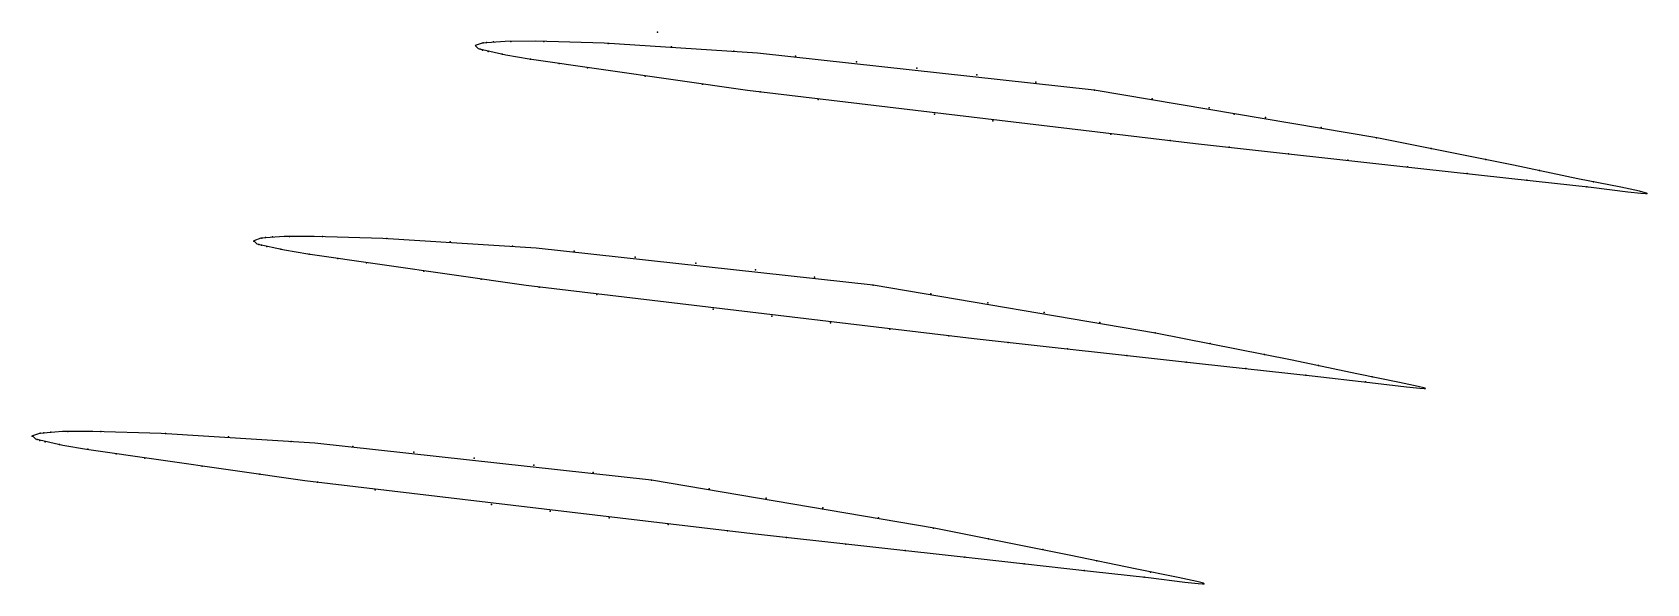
# Paper-space layout '_Dimetric' of a CAD drawing. Header units: millimetres. Extents: x 0 to 129, y -12 to 32.
import ezdxf

# ---------------------------------------------------------------- set-up
doc = ezdxf.new("R2010")
doc.units = ezdxf.units.MM
doc.header["$PDSIZE"] = -1

psp = doc.layouts.new('_Dimetric')

# ---------------------------------------------------------------- linework, layer by layer
at = {"color": 7, "linetype": 'Continuous', "flags": 128}
for points in [[(128.91, 19.39), (128.9, 19.41), (128.88, 19.42), (128.78, 19.45), (128.34, 19.56), (126.84, 19.88), (123.41, 20.57), (118.28, 21.65), (107.36, 23.82), (84.8, 27.65), (57.91, 30.61), (45.66, 31.4), (40.18, 31.55), (37.77, 31.54), (35.92, 31.4), (35.37, 31.21), (35.61, 30.96), (37.81, 30.47), (39.67, 30.15), (57.1, 27.64), (92.87, 23.39), (110.88, 21.39), (119.85, 20.4), (124.48, 19.88), (127.39, 19.53), (128.45, 19.41), (128.8, 19.39), (128.88, 19.39), (128.91, 19.39)], [(111.24, 3.8), (111.24, 3.81), (111.21, 3.83), (111.11, 3.86), (110.67, 3.97), (109.18, 4.29), (105.75, 4.98), (100.61, 6.06), (89.69, 8.23), (67.14, 12.06), (40.24, 15.02), (27.99, 15.8), (22.52, 15.96), (20.1, 15.94), (18.25, 15.81), (17.7, 15.61), (17.94, 15.37), (20.14, 14.88), (22.01, 14.56), (39.44, 12.05), (75.2, 7.8), (93.21, 5.8), (102.19, 4.81), (106.81, 4.29), (109.72, 3.93), (110.78, 3.82), (111.13, 3.8), (111.21, 3.8), (111.24, 3.8)], [(93.55, -11.79), (93.55, -11.77), (93.52, -11.76), (93.42, -11.73), (92.98, -11.62), (91.49, -11.3), (88.06, -10.61), (82.92, -9.53), (72, -7.36), (49.45, -3.53), (22.55, -0.57), (10.3, 0.21), (4.83, 0.37), (2.41, 0.36), (0.57, 0.22), (0.02, 0.03), (0.25, -0.22), (2.45, -0.71), (4.32, -1.03), (21.75, -3.54), (57.51, -7.79), (75.52, -9.79), (84.5, -10.78), (89.12, -11.3), (92.03, -11.66), (93.09, -11.77), (93.44, -11.79), (93.52, -11.79), (93.55, -11.79)]]:
    psp.add_lwpolyline(points, dxfattribs=at)
at = {"color": 7, "linetype": 'Continuous'}
for p in [(49.92, 32.27), (49.92, 32.27), (35.99, 31.41), (36.28, 31.45), (36.84, 31.5), (38.2, 31.54), (40.84, 31.54), (45.99, 31.38), (51.04, 31.11), (35.75, 30.91), (35.96, 30.84), (36.4, 30.73), (37.52, 30.52), (39.78, 30.13), (42.06, 29.77), (56.02, 30.76), (60.94, 30.36), (65.81, 29.9), (44.34, 29.43), (48.93, 28.77), (70.64, 29.41), (75.41, 28.87), (53.52, 28.13), (58.13, 27.51), (80.14, 28.28), (84.81, 27.65), (62.75, 26.9), (89.41, 26.96), (93.96, 26.23), (72.03, 25.73), (76.7, 25.18), (95.97, 25.73), (98.46, 25.46), (102.92, 24.66), (86.13, 24.13), (90.85, 23.61), (107.33, 23.83), (95.58, 23.09), (100.31, 22.56), (105.05, 22.04), (111.71, 22.98), (116.05, 22.11), (109.81, 21.51), (114.57, 20.98), (120.36, 21.22), (119.34, 20.45), (124.12, 19.92), (124.65, 20.32), (128.91, 19.39), (17.69, 15.59), (17.69, 15.59), (18.32, 15.82), (18.61, 15.86), (19.17, 15.91), (20.53, 15.95), (23.17, 15.95), (28.32, 15.79), (33.37, 15.52), (18.08, 15.31), (18.3, 15.25), (18.73, 15.14), (19.85, 14.93), (22.12, 14.54), (24.4, 14.18), (38.35, 15.17), (43.28, 14.77), (48.15, 14.31), (26.68, 13.84), (31.26, 13.18), (52.97, 13.82), (57.75, 13.28), (35.85, 12.54), (40.46, 11.91), (62.47, 12.69), (67.14, 12.06), (45.08, 11.31), (71.75, 11.37), (76.3, 10.64), (54.37, 10.14), (59.04, 9.59), (63.74, 9.05), (80.8, 9.87), (85.25, 9.07), (68.46, 8.54), (73.18, 8.02), (89.66, 8.24), (77.91, 7.49), (82.65, 6.97), (94.04, 7.39), (98.38, 6.51), (87.39, 6.44), (92.14, 5.92), (96.9, 5.39), (102.69, 5.63), (101.68, 4.86), (106.46, 4.33), (106.98, 4.73), (0, 0), (0, 0), (0.63, 0.23), (0.92, 0.27), (1.48, 0.32), (2.84, 0.36), (5.48, 0.36), (10.64, 0.2), (0.39, -0.27), (0.61, -0.34), (1.04, -0.45), (2.16, -0.66), (4.43, -1.05), (15.68, -0.07), (20.66, -0.42), (25.59, -0.82), (30.46, -1.28), (6.71, -1.41), (8.99, -1.75), (13.57, -2.41), (35.28, -1.77), (40.06, -2.31), (18.16, -3.05), (22.77, -3.67), (44.78, -2.9), (49.45, -3.53), (27.39, -4.28), (54.06, -4.22), (58.61, -4.95), (36.68, -5.45), (41.35, -6), (63.11, -5.72), (46.05, -6.53), (50.77, -7.05), (55.5, -7.57), (67.56, -6.52), (71.97, -7.35), (60.22, -8.09), (64.96, -8.62), (76.35, -8.2), (69.7, -9.14), (74.45, -9.67), (79.21, -10.2), (80.69, -9.07), (85.01, -9.96), (83.99, -10.73), (88.77, -11.26), (89.3, -10.86), (93.55, -11.79)]:
    psp.add_point(p, dxfattribs=at)

doc.saveas('drawing.dxf')
